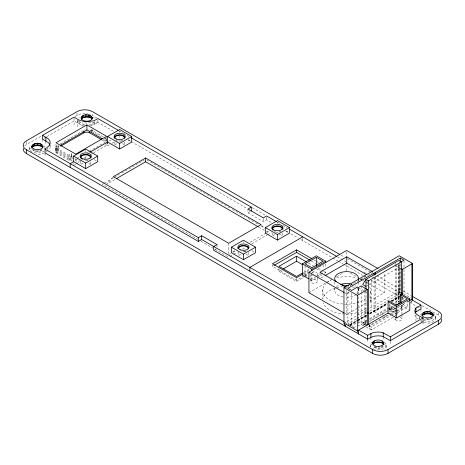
<?xml version="1.0" encoding="UTF-8"?>
<svg xmlns="http://www.w3.org/2000/svg" width="465" height="465" viewBox="0 0 465 465"><rect width="100%" height="100%" fill="white"/><g stroke="black" fill="none" stroke-linecap="round" stroke-linejoin="round"><path stroke-width="0.35" stroke-dasharray="2.33 1.74" d="M375.412 276.727L375.412 307.83M399.08 302.512L399.08 264.771M374.104 310.608L374.104 311.87L387.194 304.313M83.27 125.963A8.056 4.65 0 0 1 81.52 125.288L79.195 123.295L78.91 120.888M412.228 300.181L411.403 303.366L411.403 300.838M383.573 345.948C381.201 349.192 375.162 349.198 372.796 345.948M432.938 317.444C430.933 320.321 426.51 320.333 423.609 318.885M397.511 311.102L398.278 310.138M112.838 177.194L106.735 184.245L115.518 179.17M93.977 121.999L91.309 123.748A8.056 4.65 0 0 1 89.425 124.289M46.145 152.02L47.238 151.131M366.99 320.025L363.235 322.193L363.235 325.233L366.676 322.739M397.087 314.416L389.531 310.05L391.716 308.278L369.809 320.931M24.721 145.923A10.957 6.324 0 0 1 26.459 144.615L42.053 135.611M75.115 116.523L76.987 115.442A10.957 6.324 0 0 1 87.571 113.803M43.815 138.39L46.285 136.96M46.901 136.605L74.063 120.923L78.44 123.533A12.747 7.359 0 0 0 84.363 125.213M56.608 146.056L56.608 148.585A4.121 2.377 0 0 0 56.608 151.95L56.608 149.422A4.121 2.377 0 0 1 56.608 146.056L57.846 145.342M60.328 143.912L83.869 130.316M89.664 125.161A12.747 7.359 0 0 0 90.942 124.951L94 124.597L97.883 122.353L113.861 131.578M59.084 146.016L55.998 147.8L72.43 157.292L71.61 156.502L71.61 152.706M56.608 148.585L60.328 146.44M59.282 148.434L55.998 150.334L69.145 157.92L72.43 156.025M90.181 130.595L93.465 128.7M90.222 130.624L91.274 131.229L93.465 129.962M91.274 131.403L93.465 130.142M55.998 144.185L55.998 152.863L58.189 151.596M69.145 159.187L71.337 157.92L71.337 152.863M106.613 137.553L104.422 138.82L106.003 139.733A4.121 2.377 0 0 1 106.892 140.5M104.422 138.994L106.613 137.733M55.998 152.863L69.145 160.454L71.337 159.187M76.952 158.472L78.806 157.403M87.455 152.41L88.693 151.695M89.309 151.34L106.613 141.348L106.613 137.012M74.842 160.96L77.248 159.565M108.804 141.348L111.216 139.959M80.602 160.291L78.742 161.361A4.121 2.377 0 0 1 76.365 162.041M84.316 158.147L87.414 156.356M91.128 154.211L92.988 153.136M93.61 152.782L106.003 145.626A4.121 2.377 0 0 0 107.171 143.633M73.633 165.447L76.045 164.058M76.649 163.709L80.265 161.622M83.88 159.536L85.688 158.489L85.688 155.961M109.409 144.795L107.601 145.841L107.601 142.046M111.815 143.406L114.832 141.668M115.43 141.319L117.238 140.273M103.608 183.518L102.352 184.245L197.881 239.394M104.236 183.158L113.64 177.723M114.268 177.363L119.284 174.468M121.795 173.015L144.377 159.983M247.979 209.012L247.979 212.807L250.17 211.546M214.83 249.659L216.469 248.711M247.979 212.807L263.318 221.666L266.608 219.765L271.595 222.648M232.61 252.047L235.023 250.652M266.573 232.436L268.985 231.047M229.303 254.285L230.559 253.559M233.07 252.111L235.575 250.664M250.007 242.329L266.317 232.913M229.931 256.453L233.064 254.64M233.692 254.279L237.458 252.106M242.474 249.211L244.985 247.764M251.885 243.776L266.933 235.087M267.561 234.726L271.328 232.552M272.444 265.056L272.444 266.317L273.682 265.608M279.017 268.485L279.017 271.38L281.523 269.933M303.436 272.467L309.068 269.212M303.349 273.78L310.143 269.857M303.622 274.507L307.859 272.06M305.04 265.951L305.04 275.204L308.179 273.397M303.965 275.954L296.548 280.238L272.444 266.317M304.581 275.594L308.289 273.455M319.414 267.032L320.652 266.317M279.017 271.38L296.548 281.499L304.058 277.163M304.685 276.803L307.818 274.995M312.201 272.467L314.078 271.38L314.078 269.933M316.223 276.594L311.835 279.128L308.748 277.343M316.851 276.233L322.495 272.972M309.952 279.558L311.835 280.645L316.677 277.849M317.281 277.5L322.117 274.705M324.541 273.31L325.75 272.612L325.75 270.473M321.228 277.849L324.338 276.059M308.94 292.688L325.901 282.894M326.529 282.534L331.557 279.634M336.579 276.733L342.862 273.106M346.541 287.579L372.657 272.502M349.029 292.468L346.541 293.903L346.541 290.387M344.693 292.834L346.628 293.956L349.145 292.502M366.734 282.348L367.989 281.621M366.519 286.138L368.1 285.231M369.774 284.26L398.86 267.468L395.575 265.567M344.745 313.358L346.628 314.45L357.312 308.283M357.94 307.923L366.734 302.843M369.873 301.029L384.323 292.688L384.323 272.903M366.548 310.033L345.164 322.379L355.493 328.342M369.692 308.219L399.191 291.189L400.406 291.886M365.996 311.492L364.897 312.125L366.408 312.997M399.958 291.881L398.86 292.514L401.382 293.973M356.021 319.019L347.919 323.698L351.639 325.849L356.289 323.169M356.643 318.659L365.996 313.265M369.739 311.102L399.046 294.182M356.021 321.048L347.919 325.727L347.919 291.16M356.643 320.687L366.618 314.927M369.739 313.125L387.194 303.046M390.309 301.25L400.289 295.49M349.785 324.925L357.265 320.606M357.893 320.246L366.618 315.206M369.739 313.404L374.104 310.887M374.116 310.992L387.206 303.436M391.571 300.913L400.301 295.874M349.785 325.151L357.265 320.833M357.893 320.472L366.618 315.433M369.739 313.631L387.194 303.552M391.559 301.035L399.04 296.717M349.785 325.657L357.265 321.338M357.893 320.978L366.618 315.938M369.739 314.137L387.194 304.058M391.559 301.541L399.04 297.222M391.559 301.791L399.04 297.472M399.365 298.298L398.203 298.966L399.08 299.472L396.232 301.117L399.336 302.913M358.323 323.006L361.171 321.362L367.42 324.965M353.383 327.883L356.289 326.203M369.495 318.583L388.275 307.737M399.365 301.332L398.203 302.006L398.203 263.545M401.69 299.995L404.009 298.652L401.528 297.216M366.629 321.245L358.323 326.041L358.323 295.507M369.652 319.502L393.413 305.784M389.176 303.715L389.176 309.115L394.064 306.29M394.942 306.795L390.054 309.62L390.054 304.22M363.235 325.233L366.99 323.065M369.495 321.617L388.275 310.771M389.246 311.986L395.442 308.405L395.5 316.485M401.272 307.952L401.272 305.418L402.481 304.726M403.074 304.383L409.026 300.942M396.581 308.254L399.958 306.307M393.25 317.264L371.343 329.912L369.152 325.61L388.56 314.404M389.182 314.044L395.442 310.428M368.513 326.866L388.083 315.566L388.083 313.038M391.222 313.753L395.622 311.213M396.25 310.853L402.481 307.255L402.481 304.598M369.152 325.61L371.343 326.878L390.751 315.671M391.373 315.311L395.756 312.776M397.633 312.585L407.41 306.941L407.41 301.541M393.878 316.898L395.756 315.816M32.062 149.224C34.067 152.113 38.485 152.107 41.391 150.666A5.58 3.22 0 0 0 42.832 149.224M390.275 309.748L395.61 308.748M394.419 319.658L395.715 319.583M423.877 320.751L427.951 321.257A8.056 4.65 0 0 0 435.013 318.362A8.056 4.65 0 0 0 433.461 313.445M423.877 322.646L427.951 323.152A8.056 4.65 0 0 0 434.322 315.985M341.014 255.134L344.158 256.953M347.309 258.767L372.477 273.298M376.877 275.844L400.789 289.649M403.306 291.096L410.857 295.455M403.446 293.642L410.735 297.85M96.883 117.982L92.483 115.442L92.483 113.541M118.906 130.7L123.312 133.24M123.707 133.472L128.974 136.512M252.297 207.71L265.509 215.342M277.204 222.09L280.319 223.892M282.813 225.327L287.178 227.85M337.235 256.75L346.047 261.836M364.188 272.31L366.809 273.827M371.709 276.652L372.965 277.378M373.593 277.739L400.789 293.438M422.179 305.79L438.542 315.235A10.957 6.324 0 0 1 440.279 316.549M128.108 139.802L130.619 141.255M131.252 141.622L247.496 208.733M285.929 230.925L288.422 232.361M290.916 233.802L298.396 238.121M300.89 239.562L332.225 257.651M332.847 258.011L337.863 260.906M338.491 261.266L342.879 263.8M343.507 264.167L362.938 275.385M363.566 275.745L365.444 276.832M371.087 280.087L399.255 296.35M401.684 297.751L404.724 299.507M407.759 301.262L408.973 301.959M409.584 302.314L416.791 306.476M417.384 306.819L419.779 308.202M128.09 139.959L130.496 141.348M285.859 231.047L288.265 232.436M350.401 273.106L356.05 276.367M360.451 278.907L361.706 279.634M366.734 282.534L367.989 283.261M368.617 283.621L384.323 292.688M402.789 304.267L407.41 306.941M401.272 305.418L408.596 309.649M146.888 159.983L229.844 207.878M232.361 209.331L239.899 213.685M240.527 214.045L244.927 216.585M248.072 218.399L254.983 222.392M255.611 222.758L258.755 224.572M261.272 226.019L264.411 227.838M103.172 136.832L91.274 129.962L91.274 131.229M418.326 318.984L415.954 317.612L414.821 315.078M420.697 320.356L421.889 321.042M258.773 227.112L265.684 231.099M266.311 231.465L267.573 232.192L266.16 230.564M91.901 131.589L100.667 136.652M313.852 259.865L315.706 260.935M316.328 261.289L318.798 262.719M103.532 139.57L106.613 141.348M395.442 308.911L391.716 306.761L391.716 311.318M102.236 140.087L105.375 141.901M311.381 260.97L315.706 263.463M397.087 311.381L389.531 307.016L389.531 310.05M389.176 309.115L395.971 313.038M318.211 268.259L323.239 271.159M323.867 271.525L325.75 272.612M308.44 263.068L313.451 265.957M316.328 268.689L320.03 270.828M383.939 316.793L384.95 317.374L384.95 315.479M374.104 311.62L378.702 314.276M305.04 275.204L308.132 276.989M94.122 159.565L96.534 160.96M251.891 250.652L254.303 252.047M366.664 322.658L365.426 321.943L365.426 324.675M363.235 322.193L365.426 323.46M74.621 158.553L75.719 159.187M366.042 326.854L371.343 329.912L371.343 326.878M363.659 325.831L361.171 324.396L361.171 292.444M56.608 149.422L72.912 158.832M72.284 161L55.998 151.596L58.189 150.334L58.189 145.272M201.025 241.213L228.675 257.174M420.784 321.03L421.889 321.78M384.346 342.118L386.119 344.298L386.212 347.407A8.056 4.65 0 0 1 384.793 349.668M384.724 344.356L386.119 346.193L386.212 347.407M261.469 225.141L264.283 228.396M79.195 121.394L81.52 123.394A8.056 4.65 0 0 0 84.584 124.358M395.715 308.981L395.5 308.51A3.255 1.877 0 0 1 395.732 307.545M438.542 312.707L438.542 315.235M435.6 316.38L435.6 318.275M431.497 316.991L431.497 318.885M430.555 317.409L430.555 319.304M428.997 317.822L428.997 319.722M427.556 317.932L427.556 319.833M426.109 317.822L426.109 319.722M423.074 321.728L423.074 325.523M420.976 308.894L420.976 312.689M415.954 315.084L415.954 320.78M404.009 260.911L404.009 268.834M404.009 269.555L404.009 294.049M402.481 296.856L402.481 300.373M401.958 308.051L401.958 313.852M401.958 314.578L401.958 318.932M401.382 305.354L401.382 307.888M400.289 263.824L400.289 293.467M399.958 293.287L399.958 267.846L396.232 265.695L396.232 304.156M399.191 261.545L399.191 263.719M399.191 264.44L399.191 291.189L398.04 295.647L398.04 291.851M398.86 264.632L398.86 301.89M397.633 311.695L397.633 314.729M395.442 262.353L395.442 263.771M395.442 264.48L395.442 303.354M395.5 317.211L395.5 319.391M390.35 341.252L390.35 344.414M383.23 336.509L383.23 340.304M382.428 313.393L382.428 315.287M382.131 345.495L382.131 347.39M381.19 345.908L381.19 347.808M379.626 346.326L379.626 348.221M378.185 346.437L378.185 348.332M376.743 346.326L376.743 348.221M375.395 346.007L375.395 347.901M374.238 345.495L374.238 347.39M374.104 277.483L374.104 308.586M371.582 280.378L371.582 307.127M370.907 337.241L370.907 341.037M370.396 291.648L370.396 301.512M370.157 344.716L370.157 346.617A8.056 4.65 0 0 1 370.605 345.431L371.576 344.35A8.056 4.65 0 0 1 372.994 343.455M369.152 324.093L369.152 328.645M367.617 339.142L367.617 342.938M365.996 291.45L365.996 325.913M364.897 288.085L364.897 290.207M364.897 290.916L364.897 325.331M361.171 285.934L361.171 291.718M358.556 279.459L358.556 281.558M358.556 282.255L358.556 285.754M358.556 288.55L358.556 290.648M358.323 288.3L358.323 294.787M357.446 287.074L357.446 294.304M351.639 293.31L351.639 325.849M346.628 251.85L346.628 256.087M346.628 264.568L346.628 270.926M346.628 293.956L346.628 314.45M334.707 281.778L334.707 285.278M334.707 288.073L334.707 290.172M325.75 264.074L325.75 267.631M323.123 264.783L323.123 269.055M322.867 289.178L322.867 299.047A23.86 13.776 0 0 1 334.527 288.405M319.984 272.949L319.984 277.163M317.333 273.897L317.333 277.349M317.333 278.041L317.333 281.488M311.835 273.432L311.835 280.645M310.829 274.606L310.829 281.505M302.762 238.109L302.762 240.643M296.548 278.337L296.548 281.499M282.191 233.035L282.191 235.889M277.419 221.997L277.419 223.392M272.653 232.977L272.653 235.831M266.608 217.236L266.608 219.765M263.318 218.504L263.318 221.666M248.258 252.379L248.258 255.942M243.457 241.608L243.457 242.997M238.655 252.14L238.655 255.704M228.675 243.259L228.675 253.937M217.021 244.602L217.021 247.13M124.428 141.848L124.428 144.702M119.65 130.915L119.65 132.304M119.65 135.088L119.65 138.884M114.872 141.988L114.872 144.842M107.206 142.046L107.206 143.941M106.003 139.733L106.003 141.627M106.003 143.098L106.003 145.626M97.883 119.825L97.883 122.353M96.889 121.784L96.889 125.579M94 122.063L94 124.597M90.477 161.692L90.477 164.54M85.688 150.52L85.688 151.916M80.893 161.367L80.893 164.215M78.777 120.203L78.777 122.103M77.667 120.499L77.667 126.829M77.347 120.29L77.347 122.824M76.987 112.914L76.987 115.442M74.063 118.395L74.063 124.719M73.633 162.919L73.633 164.186M69.145 154.124L69.145 160.454M55.405 147.736L55.405 150.271M47.785 148.161L47.785 149.422M45.866 141L45.866 144.795M45.053 152.909L45.053 156.705M42.582 139.099L42.582 142.895M41.391 148.771L41.391 150.666M40.234 149.282L40.234 151.177M38.891 149.602L38.891 151.503M37.444 149.713L37.444 151.607M36.003 149.602L36.003 151.503M34.66 149.282L34.66 151.177M33.503 148.771L33.503 150.666M29.394 148.562L29.394 149.823M26.459 141.447L26.459 144.615M88.925 114.07A10.957 6.324 0 0 1 90.21 114.437M90.762 122.167A5.58 3.22 0 0 1 82.869 122.167M44.21 152.816A8.056 4.65 0 0 1 43.35 153.456L39.816 154.735A8.056 4.65 0 0 1 37.741 154.938M29.591 149.248A8.056 4.65 0 0 1 30.33 148.108M44.274 147.818A8.056 4.65 0 0 1 45.146 148.922M94.854 121.47A8.056 4.65 0 0 1 94.052 123.83L91.309 125.643A8.056 4.65 0 0 1 89.425 126.184M419.674 317.531A8.056 4.65 0 0 0 419.506 318.74L419.506 316.839A8.056 4.65 0 0 0 419.883 318.037M50.185 146.225A12.747 7.359 0 0 1 48.709 149.939M44.21 150.916A8.056 4.65 0 0 1 43.35 151.555L39.816 152.834A8.056 4.65 0 0 1 32.498 152.061M31.963 151.799A8.056 4.65 0 0 1 30.33 146.213M44.274 145.917A8.056 4.65 0 0 1 45.146 147.021M79.579 117.843A8.056 4.65 0 0 1 80.306 117.145M93.5 117.29A8.056 4.65 0 0 1 94.436 118.377M420.383 314.485A8.056 4.65 0 0 1 421.581 313.486M386.212 345.507A8.056 4.65 0 0 1 375.447 349.488M374.796 349.331A8.056 4.65 0 0 1 372.5 348.407M370.89 347.088A8.056 4.65 0 0 1 370.605 343.53L371.576 342.455A8.056 4.65 0 0 1 372.994 341.554M77.405 159.35A4.121 2.377 0 0 1 74.249 159.35M84.275 130.113A4.121 2.377 0 0 1 84.723 129.938M88.844 129.938A4.121 2.377 0 0 1 89.292 130.113M399.999 317.432A3.255 1.877 0 0 1 401.725 319.891A3.255 1.877 0 0 1 397.459 320.891A3.255 1.877 0 0 1 395.732 318.426M398.331 306.412A3.255 1.877 0 0 1 401.952 308.539A3.255 1.877 0 0 1 397.459 310.01M358.253 288.864A11.933 6.888 0 0 1 356.748 294.06M356.318 294.432A11.933 6.888 0 0 1 344.972 297.234M343.147 297.001A11.933 6.888 0 0 1 335.219 288.399M336.515 286.76A11.933 6.888 0 0 1 339.7 284.807M350.709 283.935A11.933 6.888 0 0 1 352.418 284.388M355.353 285.713A11.933 6.888 0 0 1 356.341 286.411M369.698 296.751A23.86 13.776 0 0 1 369.663 303.877M366.141 308.208A23.86 13.776 0 0 1 358.05 312.375M356.661 312.776A23.86 13.776 0 0 1 323.123 302.639M336.602 287.777A23.86 13.776 0 0 1 342.548 286.707M352.191 286.882A23.86 13.776 0 0 1 354.847 287.347M358.393 288.294A23.86 13.776 0 0 1 363.915 290.782M364.949 291.45A23.86 13.776 0 0 1 366.542 292.688M352.232 284.603A11.933 6.888 0 0 1 349.918 285.138M311.771 272.583A3.255 1.877 0 0 1 316.374 272.571A3.255 1.877 0 0 1 316.392 275.228M313.253 275.722A3.255 1.877 0 0 1 312.468 275.536M311.788 275.239A3.255 1.877 0 0 1 311.271 274.856M369.698 286.882A23.86 13.776 0 0 1 369.036 295.153M366.141 298.338A23.86 13.776 0 0 1 333.76 302.012A23.86 13.776 0 0 1 326 283.493M327.116 282.482A23.86 13.776 0 0 1 331.336 279.837M336.602 277.913A23.86 13.776 0 0 1 357.701 278.209M360.363 279.145A23.86 13.776 0 0 1 362.793 280.279M363.363 280.593A23.86 13.776 0 0 1 364.949 281.581M365.502 281.982A23.86 13.776 0 0 1 367.896 284.162M238.876 255.704A4.801 2.773 0 0 1 241.236 254.076M246.031 254.198A4.801 2.773 0 0 1 247.717 255.256M273.007 235.836A4.801 2.773 0 0 1 275.635 234.354M279.314 234.377A4.801 2.773 0 0 1 281.883 235.9M81.369 164.232A4.801 2.773 0 0 1 83.003 163.151M88.838 163.355A4.801 2.773 0 0 1 90.227 164.546M115.169 144.847A4.801 2.773 0 0 1 116.628 143.685M122.475 143.598A4.801 2.773 0 0 1 124.393 145.406M280.296 231.303A4.801 2.773 0 0 1 279.203 231.657M275.53 231.634A4.801 2.773 0 0 1 274.449 231.262M245.677 251.152A4.801 2.773 0 0 1 242.015 251.338M122.679 140.151A4.801 2.773 0 0 1 121.609 140.529M120.406 140.738A4.801 2.773 0 0 1 119.15 140.756M88.373 159.908A4.801 2.773 0 0 1 87.251 160.227M82.538 159.698A4.801 2.773 0 0 1 81.706 159.158M87.501 160.652A5.58 3.22 0 0 1 84.624 160.768M121.923 140.936A5.58 3.22 0 0 1 117.657 141.005M280.761 231.663A5.58 3.22 0 0 1 279.488 232.076M278.082 232.279A5.58 3.22 0 0 1 275.222 232.047M246.037 251.548A5.58 3.22 0 0 1 241.783 251.763M311.788 282.83A3.255 1.877 0 0 0 317.229 281.976A3.255 1.877 0 0 0 313.224 279.686A3.255 1.877 0 0 0 311.788 282.83"/><path stroke-width="0.7" d="M375.412 274.565L375.412 272.403M31.87 146.492L32.062 145.661C34.09 142.767 38.479 142.772 41.391 144.214A5.58 3.22 0 0 1 41.391 148.771C38.444 150.288 32.939 150.282 31.87 146.492L31.87 148.387M81.236 117.988L81.427 117.157C83.572 112.344 96.214 115.337 90.762 120.266A5.58 3.22 0 0 1 82.869 120.266L81.985 119.598L81.236 117.988L81.236 119.255M372.796 342.38C371.727 349.232 388.287 346.518 382.131 340.938A5.58 3.22 0 0 0 374.238 340.938L372.796 342.38L372.796 344.28L374.238 342.833A5.58 3.22 0 0 1 382.131 342.833L383.573 344.28L383.573 342.38M433.13 314.712C432.061 318.496 426.556 318.508 423.609 316.991A5.58 3.22 0 0 1 423.609 312.434C426.736 310.632 433.642 311.166 433.13 315.979M412.228 300.181L412.56 298.902L412.56 263.481L399.191 255.762L343.972 287.643L343.972 323.07L345.164 326.174L345.164 324.907M415.094 313.166L415.937 311.8L420.976 308.894L420.976 305.098L415.937 308.004C412.025 313.084 419.36 316.328 423.074 317.932L423.074 321.728L390.35 340.618L382.515 336.294A12.747 7.359 0 0 0 372.773 336.555L367.617 339.142L213.731 250.292L213.731 246.496L217.021 244.602L201.682 235.743L198.392 237.644L45.053 149.114L48.709 146.144A12.747 7.359 0 0 0 48.244 138.785L42.582 135.303L42.582 139.099L48.244 142.581A12.747 7.359 0 0 1 50.098 145.586M42.832 147.556A5.58 3.22 0 0 0 41.391 146.115C38.479 144.667 34.09 144.667 32.062 147.556L32.062 145.661M92.204 117.157L92.204 119.052C89.832 115.808 83.816 115.802 81.427 119.052L81.427 117.157M42.582 135.303L74.063 117.128L78.44 119.738A12.747 7.359 0 0 0 90.942 121.156L94 120.801L97.883 118.558L118.162 130.27M86.891 124.905L55.998 142.743L75.719 154.124L106.613 136.292L86.891 124.905L86.891 129.962L60.322 145.307M60.944 146.08L83.869 132.851A4.121 2.377 0 0 1 89.699 132.851L101.608 139.727M73.633 161.651L73.633 156.089L85.688 149.131L97.737 156.089L97.737 161.651L85.688 168.615L73.633 161.651L70.203 163.633L70.203 167.429M107.601 142.046L107.601 136.478L119.65 129.52L131.705 136.478L131.705 142.046L119.65 149.003L107.601 142.046L89.948 152.235M73.633 156.089L85.688 163.046L97.737 156.089M107.601 136.478L119.65 143.435L131.705 136.478M145.626 157.99L113.309 176.654L228.675 243.259L260.999 224.601L145.626 157.99L145.626 161.785L258.145 226.746M116.145 178.81L145.626 161.785M251.269 210.912L251.269 207.117L247.979 209.012L263.318 217.87L266.608 215.969L276.582 221.729M45.053 149.114L45.053 152.909L198.392 241.44L201.682 239.539L344.536 322.018M231.407 247.177L243.457 240.219L255.506 247.177L255.506 252.739L243.457 259.697L231.407 252.739L231.407 247.177L243.457 254.134L255.506 247.177M265.37 227.565L277.419 220.608L289.474 227.565L289.474 233.134L277.419 240.091L265.37 233.134L265.37 227.565L277.419 234.523L289.474 227.565M302.762 236.848L249.885 267.375L249.885 271.171M311.998 258.796L296.548 249.874L272.444 263.789L296.548 277.704L302.727 274.135M274.298 265.248L296.548 252.402L310.143 260.255M306.563 261.981L296.548 256.198L279.017 266.317L296.548 276.443L302.18 273.188M283.4 268.851L296.548 261.26L302.18 264.509M308.696 278.831L302.413 275.204L302.413 263.818L316.328 255.785L325.75 261.225L325.75 262.649M316.328 257.302L305.04 263.818L311.835 267.741L323.123 261.225L316.328 257.302L316.328 265.841M302.413 263.818L311.835 269.258L325.75 261.225M344.117 312.997L308.94 292.688L308.94 272.194L346.628 250.432L378.039 268.567M372.657 271.787L346.721 256.808L319.984 272.246L345.925 287.219M324.959 275.699L346.721 263.138L366.484 274.548M401.109 261.871L404.009 260.191L400.289 258.04L347.919 288.277L351.639 290.427L357.446 287.074L358.323 287.579L361.171 285.934L367.42 289.544L367.42 324.965M365.996 286.44L362.706 284.545L365.996 279.36L368.513 280.814L401.382 261.836L401.382 293.973L402.481 293.339L400.964 292.468M343.972 287.643L357.341 295.362L367.42 289.544M400.964 268.427L402.481 269.299L412.56 263.481M367.42 313.579L368.513 312.945L367.001 312.073M400.179 294.665L401.272 294.031L409.816 298.966L409.816 310.353L396.628 317.967L388.083 313.038L388.083 301.651L389.176 301.018L396.407 305.191L407.41 298.844L400.179 294.665L400.179 302.762L395.901 305.232M388.083 301.651L396.628 306.586L409.816 298.966M388.083 313.038L357.341 330.784L343.972 323.07M409.619 300.599L412.56 298.902M357.341 295.362L357.341 330.784L358.532 333.893L358.532 330.098L367.617 335.346L372.773 332.76A12.747 7.359 0 0 1 382.515 332.498L390.35 336.823L423.074 317.932M339.758 254.407L92.483 111.647A10.957 6.324 0 0 0 76.987 111.647L26.459 140.819A10.957 6.324 0 0 0 26.459 149.765L372.517 349.558A10.957 6.324 0 0 0 388.013 349.558L438.542 320.385A10.957 6.324 0 0 0 438.542 311.44L412.112 296.182M23.343 148.259A10.957 6.324 0 0 0 26.459 153.56L372.517 353.353A10.957 6.324 0 0 0 388.013 353.353L438.542 324.181A10.957 6.324 0 0 0 441.657 318.885M421.889 315.235L425.086 314.078A8.056 4.65 0 0 1 432.962 315.061M422.168 315.776A5.58 3.22 0 0 1 423.609 314.334C426.515 312.893 430.933 312.887 432.938 315.776L432.938 313.881M42.931 146.882L39.246 145.754L37.154 145.638A8.056 4.65 0 0 0 32.044 146.835M401.382 261.836L398.86 260.383L365.996 279.36L365.996 289.306M131.252 137.826L251.269 207.117M289.672 229.286L336.608 256.389M411.403 299.57L420.976 305.098M86.891 129.962L102.3 138.861M308.94 272.194L344.117 292.502M438.542 320.385L438.542 324.181M432.386 313.102L432.386 315.003M431.497 312.434L431.497 314.334M430.34 311.922L430.34 313.823M428.997 311.602L428.997 313.497M427.556 311.492L427.556 313.393M426.109 311.602L426.109 313.497M424.766 311.922L424.766 313.823M423.609 312.434L423.609 314.334M415.937 308.004L415.937 311.8M411.903 263.858L411.903 299.286M402.481 269.299L402.481 294.746M401.051 295.17L401.051 303.267M400.289 258.04L400.289 261.656M396.628 306.586L396.628 317.967M390.35 336.823L390.35 340.618M388.013 349.558L388.013 353.353M383.765 343.217L383.765 344.478M383.23 332.713L383.23 336.509M383.015 341.606L383.015 343.501M382.131 340.938L382.131 342.833M374.238 340.938L374.238 342.833M374.104 273.158L374.104 275.321M373.354 341.606L373.354 343.501M372.517 349.558L372.517 353.353M370.907 333.446L370.907 337.241M368.513 280.814L368.513 324.332M367.617 335.346L367.617 339.142M346.721 256.808L346.721 263.138M311.835 269.258L311.835 270.682M296.548 249.874L296.548 252.402M296.548 256.198L296.548 261.26M277.419 234.523L277.419 240.091M243.457 254.134L243.457 259.697M201.682 235.743L201.682 239.539M198.392 237.644L198.392 241.44M119.65 143.435L119.65 149.003M91.646 116.378L91.646 118.279M90.762 115.709L90.762 117.61M89.699 131.583L89.699 132.851M89.606 115.198L89.606 117.099M88.257 114.878L88.257 116.779M86.816 114.768L86.816 116.669M85.688 163.046L85.688 168.615M85.374 114.878L85.374 116.779M83.869 131.583L83.869 132.851M83.81 115.297L83.81 117.192M82.869 115.709L82.869 117.61M82.148 116.256L82.148 118.157M45.866 137.204L45.866 141M41.391 144.214L41.391 146.115M40.234 143.702L40.234 145.603M38.891 143.383L38.891 145.278M37.444 143.272L37.444 145.167M36.003 143.383L36.003 145.278M34.66 143.702L34.66 145.603M33.503 144.214L33.503 146.115M32.782 144.76L32.782 146.655M26.459 149.765L26.459 153.56M82.322 117.924A8.056 4.65 0 0 1 92.111 118.279M372.994 343.455A8.056 4.65 0 0 1 382.794 343.193M341.031 284.33A11.933 6.888 0 0 1 350.116 283.824M336.096 281.755A11.933 6.888 0 0 1 344.972 271.7A11.933 6.888 0 0 1 358.3 279.953M348.709 285.301A11.933 6.888 0 0 1 340.845 284.545M272.961 230.111A4.801 2.773 0 0 1 276.855 226.333A4.801 2.773 0 0 1 282.174 229.478M238.655 248.577A4.801 2.773 0 0 1 243.66 245.921A4.801 2.773 0 0 1 248.258 248.81M114.907 138.43A4.801 2.773 0 0 1 119.522 135.222A4.801 2.773 0 0 1 124.428 138.285M81.148 158.507A4.801 2.773 0 0 1 85.351 154.839A4.801 2.773 0 0 1 90.402 158.135M80.213 156.99A5.58 3.22 0 0 1 86.025 154.392A5.58 3.22 0 0 1 91.25 157.379M114.105 137.663A5.58 3.22 0 0 1 119.499 134.78A5.58 3.22 0 0 1 125.161 137.489M271.897 228.623A5.58 3.22 0 0 1 277.489 225.862A5.58 3.22 0 0 1 282.958 228.704M237.882 248.554A5.58 3.22 0 0 1 242.963 245.485A5.58 3.22 0 0 1 248.903 247.99M82.026 158.519A5.58 3.22 0 0 0 91.163 156.705A5.58 3.22 0 0 0 83.869 153.043A5.58 3.22 0 0 0 82.026 158.519M116.378 139.087A5.58 3.22 0 0 0 125.201 136.815A5.58 3.22 0 0 0 117.378 133.536A5.58 3.22 0 0 0 116.378 139.087M273.972 230.094A5.58 3.22 0 0 0 282.941 228.024A5.58 3.22 0 0 0 275.35 224.578A5.58 3.22 0 0 0 273.972 230.094M240.463 249.891A5.58 3.22 0 0 0 249.031 247.31A5.58 3.22 0 0 0 240.876 244.323A5.58 3.22 0 0 0 240.463 249.891"/></g></svg>
